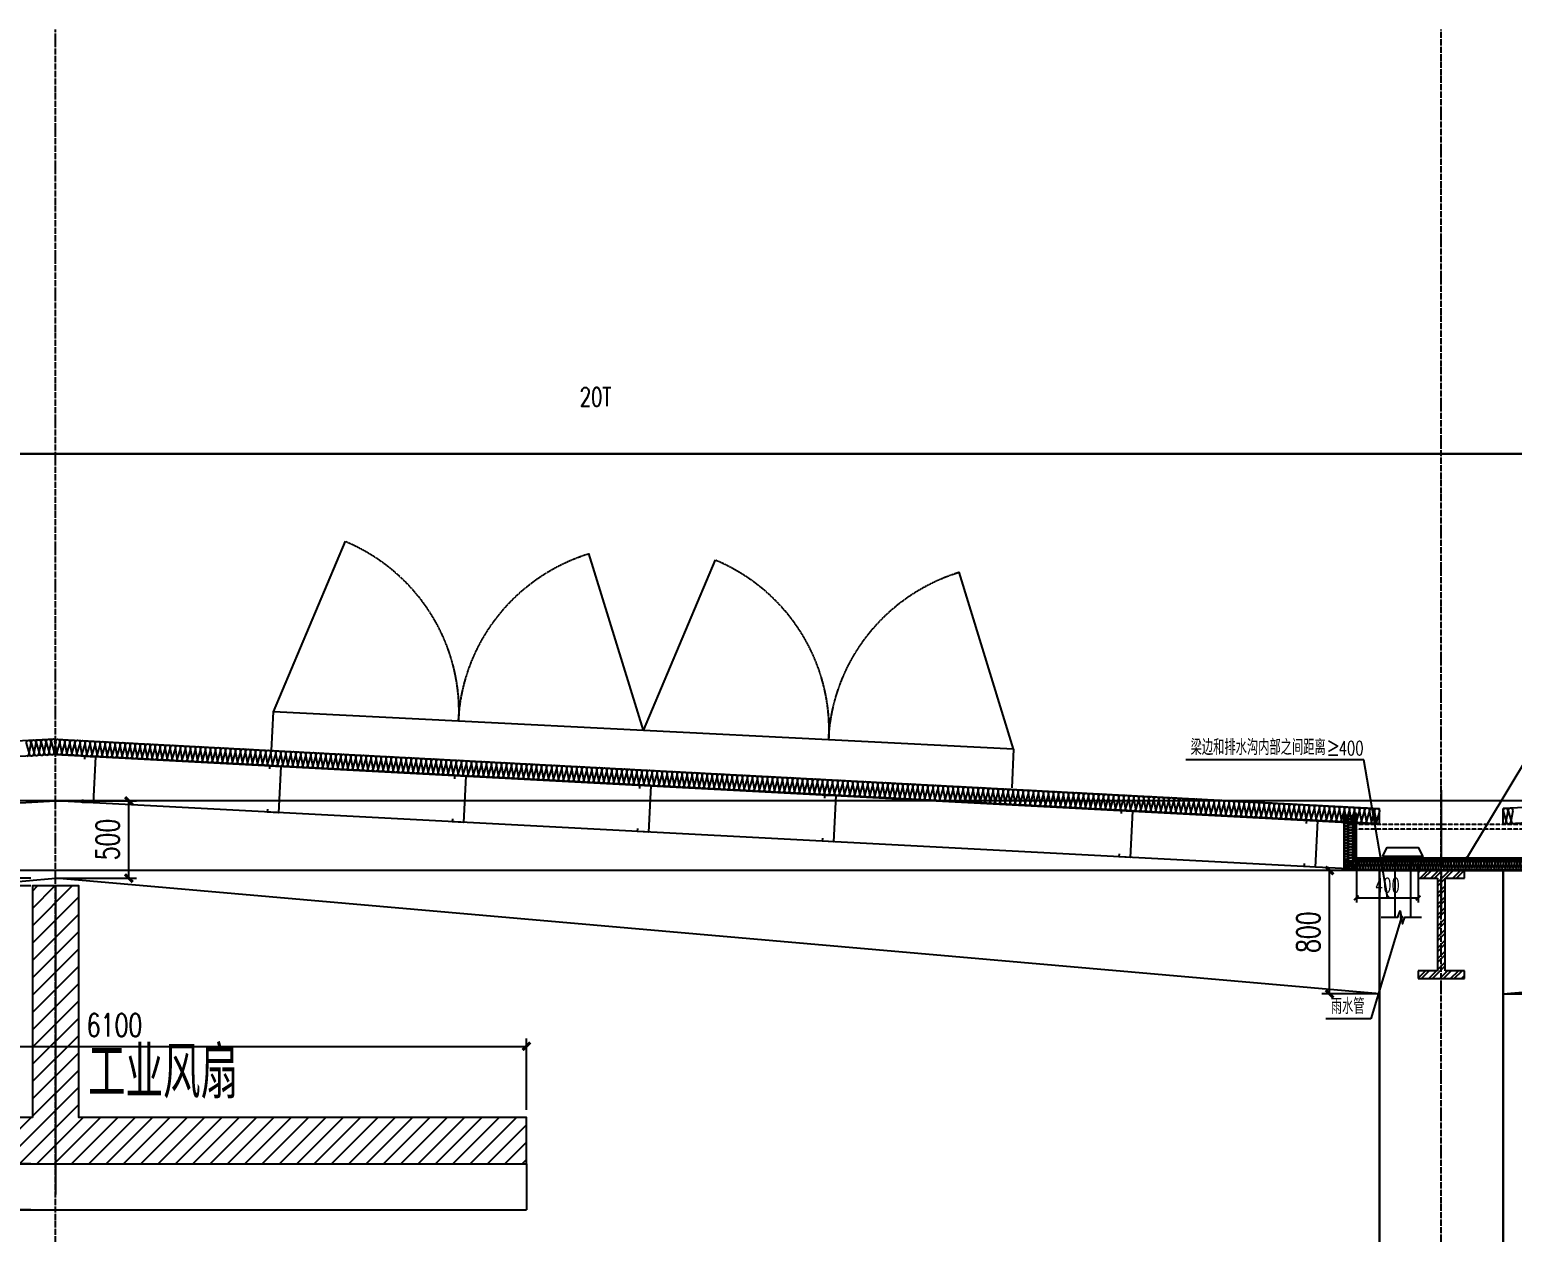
# Model space of a CAD drawing. Extents: x -1899985 to 1774885, y 556286 to 2175695.
# Drawn here: x -664412 to -654810, y 581713 to 589505 of the extents above; entities that cross this region are included whole.
import ezdxf

# ---------------------------------------------------------------- set-up
doc = ezdxf.new("R2010")
doc.units = 0
doc.header["$LTSCALE"] = 10
doc.header["$MEASUREMENT"] = 0
for name, pattern in [('20剖面图$0$__DASH', [0.35, 0.25, -0.1]), ('20剖面图$0$DASH', [0.35, 0.25, -0.1]), ('20剖面图$0$DOTE', [2.42, 2, -0.2, 0.02, -0.2])]:
    doc.linetypes.add(name, pattern=pattern)
doc.layers.get('Defpoints').update_dxf_attribs({"color": 210})
for name, color, linetype in [('20剖面图$0$A-AXIS-DOTE', 14, '20剖面图$0$DOTE'), ('20剖面图$0$A-AXIS-SYMB', 3, 'Continuous'), ('20剖面图$0$A-HATCH-2', 251, 'Continuous'), ('20剖面图$0$A-LIN-V', 9, 'Continuous'), ('20剖面图$0$A-SFCE', 30, 'Continuous'), ('20剖面图$0$AS-COLN', 6, 'Continuous'), ('20剖面图$0$COLUMN', 9, 'Continuous'), ('20剖面图$0$DIM_SYMB', 3, 'Continuous'), ('20剖面图$0$PUB_TEXT', 7, 'Continuous'), ('20剖面图$0$建-墙-填充', 8, 'Continuous'), ('20剖面图$0$建-尺寸', 3, 'Continuous'), ('20剖面图$0$建-文字', 7, 'Continuous'), ('20剖面图$0$建-柱-钢', 9, 'Continuous'), ('A-LIN-V', 9, 'Continuous')]:
    doc.layers.add(name, color=color, linetype=linetype)
doc.styles.add('20剖面图$0$_TCH_DIM', font='SIMPLEX', dxfattribs={"bigfont": 'GBCBIG'})
doc.styles.add('20剖面图$0$_TCH_DIM_T3', font='SIMPLEX', dxfattribs={"width": 0.705882, "bigfont": 'GBCBIG'})
doc.styles.add('20剖面图$0$A-DIM_T3', font='SIMPLEX', dxfattribs={"width": 0.705882, "bigfont": 'GBCBIG'})
doc.styles.add('20剖面图$0$A-STANDARD', font='SIMPLEX', dxfattribs={"bigfont": 'GBCBIG'})
doc.dimstyles.new('20剖面图$0$_TCH_ARCH&&30', dxfattribs={"dimtxt": 89.25, "dimasz": 30, "dimexe": 30, "dimexo": 30, "dimgap": 37.875, "dimtad": 1, "dimdec": 0, "dimzin": 0, "dimdsep": 46, "dimtxsty": '20剖面图$0$_TCH_DIM_T3', "dimblk": '20剖面图$0$_ArchTick', "dimcen": 0.09, "dimclrt": 7, "dimazin": 2, "dimtfac": 1, "dimtdec": 0, "dimtix": 1, "dimtmove": 2, "dimatfit": 3, "dimfxl": 1, "dimtolj": 1, "dimtzin": 0, "dimarcsym": 0})
doc.dimstyles.new('20剖面图$0$A-DIM&&50', dxfattribs={"dimtxt": 148.75, "dimasz": 50, "dimexe": 50, "dimexo": 50, "dimgap": 63.125, "dimtad": 1, "dimdec": 0, "dimzin": 0, "dimdsep": 46, "dimtxsty": '20剖面图$0$A-DIM_T3', "dimblk": '20剖面图$0$_ArchTick', "dimcen": 0.09, "dimclrt": 7, "dimazin": 2, "dimtfac": 1, "dimtdec": 0, "dimtix": 1, "dimtmove": 2, "dimatfit": 3, "dimfxl": 1, "dimtolj": 1, "dimtzin": 0, "dimarcsym": 0})

# ---------------------------------------------------------------- blocks, each defined once
blk = doc.blocks.new('20剖面图$0$G$CBF9D2CED')
at = {"layer": '20剖面图$0$建-墙-填充'}
h = blk.add_hatch(dxfattribs=at)
h.set_pattern_fill('金属', color=256, scale=20, style=0)
h.set_pattern_definition([(45, (0, 0), (-35.3553, 35.3553), []), (45, (23.57, 0), (-35.3553, 35.3553), [])])
h.paths.add_polyline_path([(-150, 0), (-150, -50), (-25, -50), (-25, -650), (-150, -650), (-150, -700), (150, -700), (150, -650), (25, -650), (25, -50), (150, -50), (150, 0)])
at = {"layer": '20剖面图$0$建-柱-钢'}
for p, q in [((-150, 0), (-150, -50)), ((150, 0), (-150, 0)), ((150, -50), (150, 0)), ((-150, -50), (-25, -50)), ((-25, -50), (-25, -650)), ((25, -650), (25, -50)), ((25, -50), (150, -50)), ((-25, -650), (-150, -650)), ((-150, -650), (-150, -700)), ((150, -650), (25, -650)), ((150, -700), (150, -650)), ((-150, -700), (150, -700))]:
    blk.add_line(p, q, dxfattribs=at)
blk = doc.blocks.new('20剖面图$0$_ArchTick')
at = {"color": 0, "linetype": 'ByBlock', "const_width": 0.4}
blk.add_lwpolyline([(-0.5, -0.5), (0.5, 0.5)], dxfattribs=at)
blk = doc.blocks.new('*D548')
at = {"layer": '20剖面图$0$建-尺寸', "color": 0, "lineweight": -2, "transparency": 16777216}
for p, q in [((-160, 2150), (-569.6, 2150)), ((-519.6, 2150), (-519.6, 2200)), ((-519.6, 2100), (-519.6, 2150)), ((-160, 2100), (-569.6, 2100)), ((-519.6, 2100), (-519.6, 2050))]:
    blk.add_line(p, q, dxfattribs=at)
at = {"layer": 'Defpoints', "color": 0, "transparency": 16777216}
for p in [(-519.6, 2150), (-110, 2150), (-110, 2100)]:
    blk.add_point(p, dxfattribs=at)
at = {"layer": '20剖面图$0$建-尺寸', "color": 0, "lineweight": -2, "transparency": 16777216, "xscale": 50, "yscale": 50, "zscale": 50}
for p, rotation in [((-519.6, 2150), 270), ((-519.6, 2100), 90)]:
    blk.add_blockref('20剖面图$0$_ArchTick', p, dxfattribs=dict(at, rotation=rotation))
at = {"layer": '20剖面图$0$建-尺寸', "color": 7, "transparency": 16777216, "insert": (-657.1, 2125), "char_height": 148.75, "attachment_point": 5, "rotation": 90, "style": '20剖面图$0$A-DIM_T3'}
blk.add_mtext('\\A1;50', dxfattribs=at)
blk = doc.blocks.new('*D549')
at = {"layer": '20剖面图$0$建-尺寸', "color": 0, "lineweight": -2, "transparency": 16777216}
for p, q in [((-160, 2100), (-569.6, 2100)), ((-519.6, 300), (-519.6, 2100)), ((-160, 300), (-569.6, 300))]:
    blk.add_line(p, q, dxfattribs=at)
at = {"layer": 'Defpoints', "color": 0, "transparency": 16777216}
for p in [(-519.6, 2100), (-110, 2100), (-110, 300)]:
    blk.add_point(p, dxfattribs=at)
at = {"layer": '20剖面图$0$建-尺寸', "color": 0, "lineweight": -2, "transparency": 16777216, "xscale": 50, "yscale": 50, "zscale": 50}
for p, rotation in [((-519.6, 2100), 90), ((-519.6, 300), 270)]:
    blk.add_blockref('20剖面图$0$_ArchTick', p, dxfattribs=dict(at, rotation=rotation))
at = {"layer": '20剖面图$0$建-尺寸', "color": 7, "transparency": 16777216, "insert": (-657.1, 1200), "char_height": 148.75, "attachment_point": 5, "rotation": 90, "style": '20剖面图$0$A-DIM_T3'}
blk.add_mtext('\\A1;1800', dxfattribs=at)
blk = doc.blocks.new('*D550')
at = {"layer": '20剖面图$0$建-尺寸', "color": 0, "lineweight": -2, "transparency": 16777216}
for p, q in [((-160, 300), (-569.6, 300)), ((-519.6, 300), (-519.6, 350)), ((-519.6, 0), (-519.6, 300)), ((-160, 0), (-569.6, 0)), ((-519.6, 0), (-519.6, -50))]:
    blk.add_line(p, q, dxfattribs=at)
at = {"layer": 'Defpoints', "color": 0, "transparency": 16777216}
for p in [(-519.6, 300), (-110, 300), (-110, 0)]:
    blk.add_point(p, dxfattribs=at)
at = {"layer": '20剖面图$0$建-尺寸', "color": 0, "lineweight": -2, "transparency": 16777216, "xscale": 50, "yscale": 50, "zscale": 50}
for p, rotation in [((-519.6, 300), 270), ((-519.6, 0), 90)]:
    blk.add_blockref('20剖面图$0$_ArchTick', p, dxfattribs=dict(at, rotation=rotation))
at = {"layer": '20剖面图$0$建-尺寸', "color": 7, "transparency": 16777216, "insert": (-657.1, 150), "char_height": 148.75, "attachment_point": 5, "rotation": 90, "style": '20剖面图$0$A-DIM_T3'}
blk.add_mtext('\\A1;300', dxfattribs=at)
blk = doc.blocks.new('*D551')
at = {"layer": '20剖面图$0$建-尺寸', "color": 0, "lineweight": -2, "transparency": 16777216}
for p, q in [((-3050, 650), (-3050, 1110.2)), ((-3050, 1060.2), (3050, 1060.2)), ((3050, 650), (3050, 1110.2))]:
    blk.add_line(p, q, dxfattribs=at)
at = {"layer": 'Defpoints', "color": 0, "transparency": 16777216}
for p in [(3050, 1060.2), (-3050, 600), (3050, 600)]:
    blk.add_point(p, dxfattribs=at)
at = {"layer": '20剖面图$0$建-尺寸', "color": 0, "lineweight": -2, "transparency": 16777216, "xscale": 50, "yscale": 50, "zscale": 50, "rotation": 180}
blk.add_blockref('20剖面图$0$_ArchTick', (-3050, 1060.2), dxfattribs=at)
at = {"layer": '20剖面图$0$建-尺寸', "color": 0, "lineweight": -2, "transparency": 16777216, "xscale": 50, "yscale": 50, "zscale": 50}
blk.add_blockref('20剖面图$0$_ArchTick', (3050, 1060.2), dxfattribs=at)
at = {"layer": '20剖面图$0$建-尺寸', "color": 7, "transparency": 16777216, "insert": (382.4, 1197.7), "char_height": 148.75, "attachment_point": 5, "style": '20剖面图$0$A-DIM_T3'}
blk.add_mtext('\\A1;6100', dxfattribs=at)
blk = doc.blocks.new('20剖面图$0$CURVEPATTERNLIB$SYSLIB$岩棉板')
at = {"color": 0}
for p, q in [((0, -17), (12, -67)), ((12, -67), (24, -17))]:
    blk.add_line(p, q, dxfattribs=at)
for centre, start, end in [((12, -17), 0, 180), ((0, -67), 270, 0), ((24, -67), 180, 270)]:
    blk.add_arc(centre, 12, start, end, dxfattribs=at)
blk = doc.blocks.new('*D598')
at = {"layer": '20剖面图$0$建-尺寸', "color": 0, "lineweight": -2, "transparency": 16777216}
for p, q in [((-759779.7, 584507.5), (-759254.7, 584507.5)), ((-759304.7, 584007.5), (-759304.7, 584507.5)), ((-759779.7, 584007.5), (-759254.7, 584007.5))]:
    blk.add_line(p, q, dxfattribs=at)
at = {"layer": 'Defpoints', "color": 0, "transparency": 16777216}
for p in [(-759829.7, 584507.5), (-759304.7, 584507.5), (-759829.7, 584007.5)]:
    blk.add_point(p, dxfattribs=at)
at = {"layer": '20剖面图$0$建-尺寸', "color": 0, "lineweight": -2, "transparency": 16777216, "xscale": 50, "yscale": 50, "zscale": 50}
for p, rotation in [((-759304.7, 584507.5), 90), ((-759304.7, 584007.5), 270)]:
    blk.add_blockref('20剖面图$0$_ArchTick', p, dxfattribs=dict(at, rotation=rotation))
at = {"layer": '20剖面图$0$建-尺寸', "color": 7, "transparency": 16777216, "insert": (-759442.2, 584257.5), "char_height": 148.75, "attachment_point": 5, "rotation": 90, "style": '20剖面图$0$A-DIM_T3'}
blk.add_mtext('\\A1;500', dxfattribs=at)
blk = doc.blocks.new('*D599')
at = {"layer": '20剖面图$0$建-尺寸', "color": 0, "lineweight": -2, "transparency": 16777216}
for p, q in [((-751204.7, 584057.5), (-751578.5, 584057.5)), ((-751528.5, 583257.5), (-751528.5, 584057.5)), ((-751204.7, 583257.5), (-751578.5, 583257.5))]:
    blk.add_line(p, q, dxfattribs=at)
at = {"layer": 'Defpoints', "color": 0, "transparency": 16777216}
for p in [(-751528.5, 584057.5), (-751154.7, 584057.5), (-751154.7, 583257.5)]:
    blk.add_point(p, dxfattribs=at)
at = {"layer": '20剖面图$0$建-尺寸', "color": 0, "lineweight": -2, "transparency": 16777216, "xscale": 50, "yscale": 50, "zscale": 50}
for p, rotation in [((-751528.5, 584057.5), 90), ((-751528.5, 583257.5), 270)]:
    blk.add_blockref('20剖面图$0$_ArchTick', p, dxfattribs=dict(at, rotation=rotation))
at = {"layer": '20剖面图$0$建-尺寸', "color": 7, "transparency": 16777216, "insert": (-751666, 583657.5), "char_height": 148.75, "attachment_point": 5, "rotation": 90, "style": '20剖面图$0$A-DIM_T3'}
blk.add_mtext('\\A1;800', dxfattribs=at)
blk = doc.blocks.new('*D600')
at = {"layer": '20剖面图$0$建-尺寸', "color": 0, "lineweight": -2, "transparency": 16777216}
for p, q in [((-768354.7, 584057.5), (-767764.5, 584057.5)), ((-767814.5, 583257.5), (-767814.5, 584057.5)), ((-768354.7, 583257.5), (-767764.5, 583257.5))]:
    blk.add_line(p, q, dxfattribs=at)
at = {"layer": 'Defpoints', "color": 0, "transparency": 16777216}
for p in [(-768404.7, 584057.5), (-767814.5, 584057.5), (-768404.7, 583257.5)]:
    blk.add_point(p, dxfattribs=at)
at = {"layer": '20剖面图$0$建-尺寸', "color": 0, "lineweight": -2, "transparency": 16777216, "xscale": 50, "yscale": 50, "zscale": 50}
for p, rotation in [((-767814.5, 584057.5), 90), ((-767814.5, 583257.5), 270)]:
    blk.add_blockref('20剖面图$0$_ArchTick', p, dxfattribs=dict(at, rotation=rotation))
at = {"layer": '20剖面图$0$建-尺寸', "color": 7, "transparency": 16777216, "insert": (-767952, 583657.5), "char_height": 148.75, "attachment_point": 5, "rotation": 90, "style": '20剖面图$0$A-DIM_T3'}
blk.add_mtext('\\A1;800', dxfattribs=at)
blk = doc.blocks.new('*D594')
at = {"layer": '20剖面图$0$建-尺寸', "color": 0, "lineweight": -2, "transparency": 16777216}
for p, q in [((-1777489.3, 580880.8), (-1777473.7, 581190.4)), ((-1777476.2, 581140.5), (-1772682.3, 580899.3)), ((-1772695.3, 580639.6), (-1772679.7, 580949.2))]:
    blk.add_line(p, q, dxfattribs=at)
at = {"layer": 'Defpoints', "color": 0, "transparency": 16777216}
for p in [(-1772682.3, 580899.3), (-1777491.8, 580830.9), (-1772697.8, 580589.7)]:
    blk.add_point(p, dxfattribs=at)
at = {"layer": '20剖面图$0$建-尺寸', "color": 0, "lineweight": -2, "transparency": 16777216, "xscale": 50, "yscale": 50, "zscale": 50}
for p, rotation in [((-1777476.2, 581140.5), 177.1195904165195), ((-1772682.3, 580899.3), 357.1195904165195)]:
    blk.add_blockref('20剖面图$0$_ArchTick', p, dxfattribs=dict(at, rotation=rotation))
at = {"layer": '20剖面图$0$建-尺寸', "color": 7, "transparency": 16777216, "insert": (-1775072.3, 581157.2), "char_height": 148.75, "attachment_point": 5, "rotation": 357.11959, "style": '20剖面图$0$A-DIM_T3'}
blk.add_mtext('\\A1;4800', dxfattribs=at)
blk = doc.blocks.new('20剖面图$0$$LinePat$岩棉板')
at = {"color": 0}
for p, q in [((0, -17), (12, -67)), ((12, -67), (24, -17))]:
    blk.add_line(p, q, dxfattribs=at)
for points in [[(24, -1.5), (0, -1.5)], [(24, -84), (0, -84)]]:
    blk.add_lwpolyline(points)
for centre, start, end in [((12, -17), 0, 180), ((0, -67), 270, 0), ((24, -67), 180, 270)]:
    blk.add_arc(centre, 12, start, end, dxfattribs=at)
blk = doc.blocks.new('*D572')
at = {"layer": '20剖面图$0$A-AXIS-SYMB', "color": 0, "lineweight": -2, "transparency": 16777216}
for p, q in [((1161223.6, -3405789.3), (1161223.6, -3406047.3)), ((1161623.6, -3405789.3), (1161623.6, -3406047.3)), ((1161223.6, -3406017.3), (1161623.6, -3406017.3))]:
    blk.add_line(p, q, dxfattribs=at)
at = {"layer": 'Defpoints', "color": 0, "transparency": 16777216}
for p in [(1161223.6, -3405759.3), (1161623.6, -3405759.3), (1161623.6, -3406017.3)]:
    blk.add_point(p, dxfattribs=at)
at = {"layer": '20剖面图$0$A-AXIS-SYMB', "color": 0, "lineweight": -2, "transparency": 16777216, "xscale": 30, "yscale": 30, "zscale": 30, "rotation": 180}
blk.add_blockref('20剖面图$0$_ArchTick', (1161223.6, -3406017.3), dxfattribs=at)
at = {"layer": '20剖面图$0$A-AXIS-SYMB', "color": 0, "lineweight": -2, "transparency": 16777216, "xscale": 30, "yscale": 30, "zscale": 30}
blk.add_blockref('20剖面图$0$_ArchTick', (1161623.6, -3406017.3), dxfattribs=at)
at = {"layer": '20剖面图$0$A-AXIS-SYMB', "color": 7, "transparency": 16777216, "insert": (1161423.6, -3405934.8), "char_height": 89.25, "attachment_point": 5, "style": '20剖面图$0$_TCH_DIM_T3'}
blk.add_mtext('\\A1;400', dxfattribs=at)
blk = doc.blocks.new('20剖面图$0$G$C2C10B007')
at = {"layer": '20剖面图$0$A-LIN-V'}
h = blk.add_hatch(dxfattribs=at)
h.set_pattern_fill('ANSI31', color=252, scale=50)
h.set_pattern_definition([(45, (0, 400), (-56.1266, 56.1266), [])])
h.paths.add_polyline_path([(-150, 600), (-3050, 600), (-3050, 300), (3050, 300), (3050, 600), (150, 600), (150, 2100), (-150, 2100)])
at = {"layer": '20剖面图$0$A-AXIS-DOTE', "linetype": '20剖面图$0$__DASH', "ltscale": 2}
blk.add_lwpolyline([(0, 2100), (0, 100)], dxfattribs=at)
at = {"layer": '20剖面图$0$A-LIN-V'}
blk.add_lwpolyline([(-150, 600), (-3050, 600), (-3050, 300), (3050, 300), (3050, 600), (150, 600), (150, 2100), (-150, 2100), (-150, 600)], dxfattribs=at)
at = {"layer": '20剖面图$0$A-SFCE', "linetype": '20剖面图$0$DASH'}
for p, q in [((-3050, 300), (-3050, 0)), ((3050, 300), (3050, 0)), ((-3050, 0), (3050, 0))]:
    blk.add_line(p, q, dxfattribs=at)
at = {"layer": '20剖面图$0$建-文字', "style": '20剖面图$0$A-STANDARD'}
blk.add_text('工业风扇', height=337.59, dxfattribs=at).set_placement((210.4, 722.5))
at = {"layer": '20剖面图$0$建-尺寸'}
for p1, p2, picture, middle in [((-110, 2100), (-110, 2150), '*D548', (-657.1, 2125)), ((-110, 300), (-110, 2100), '*D549', (-657.1, 1200)), ((-110, 0), (-110, 300), '*D550', (-657.1, 150))]:
    dim = blk.add_aligned_dim(p1=p1, p2=p2, distance=409.6, dimstyle='20剖面图$0$A-DIM&&50', dxfattribs=at)
    dim.commit()
    dim.dimension.update_dxf_attribs({"geometry": picture, "text_midpoint": middle})
dim = blk.add_linear_dim(base=(3050, 1060.2), p1=(-3050, 600), p2=(3050, 600), angle=0, dimstyle='20剖面图$0$A-DIM&&50', dxfattribs=at)
dim.commit()
dim.dimension.update_dxf_attribs({"geometry": '*D551', "text_midpoint": (382.4, 1197.7), "dimtype": 161})
blk = doc.blocks.new('20剖面图$0$w432424324')
at = {"layer": '20剖面图$0$A-AXIS-DOTE', "ltscale": 2}
blk.add_line((-759779.7, 577969.1), (-759779.7, 589505.1), dxfattribs=at)
at = {"layer": '20剖面图$0$A-LIN-V', "color": 2}
for p, q in [((-768354.7, 584057.5), (-759779.7, 584507.5)), ((-751204.7, 584057.5), (-759779.7, 584507.5)), ((-768354.7, 583257.5), (-759779.7, 584007.5)), ((-751204.7, 583257.5), (-759779.7, 584007.5))]:
    blk.add_line(p, q, dxfattribs=at)
at = {"layer": '20剖面图$0$A-LIN-V'}
for points in [[(-759590.7, 584777.8), (-759589.7, 584797.7), (-759519.7, 584794.2), (-759534.8, 584494.6), (-759604.7, 584498.1), (-759603.7, 584518.1)], [(-758392.3, 584714.9), (-758391.3, 584734.9), (-758321.4, 584731.3), (-758336.5, 584431.7), (-758406.4, 584435.2), (-758405.4, 584455.2)], [(-757194, 584652), (-757193, 584672), (-757123, 584668.4), (-757138.1, 584368.8), (-757208, 584372.3), (-757207, 584392.3)], [(-755995.7, 584589.1), (-755994.7, 584609.1), (-755924.8, 584605.6), (-755939.9, 584305.9), (-756009.8, 584309.5), (-756008.8, 584329.4)], [(-754797.3, 584526.2), (-754796.3, 584546.2), (-754726.4, 584542.7), (-754741.4, 584243.1), (-754811.3, 584246.6), (-754810.3, 584266.5)], [(-752875.9, 584425.4), (-752874.9, 584445.4), (-752805, 584441.8), (-752820.1, 584142.2), (-752890, 584145.7), (-752889, 584165.7)], [(-751677.6, 584362.5), (-751676.6, 584382.5), (-751606.6, 584379), (-751621.7, 584079.3), (-751691.6, 584082.9), (-751690.6, 584102.8)]]:
    blk.add_lwpolyline(points, dxfattribs=at)
at = {"layer": '20剖面图$0$AS-COLN'}
for p, q in [((-759779.7, 584908), (-768353.6, 584458.1)), ((-759779.7, 584908), (-751206, 584458.1)), ((-759779.7, 584807.8), (-768354.6, 584357.8)), ((-759779.7, 584807.8), (-751205.7, 584357.9)), ((-768354.6, 584357.8), (-768353.6, 584458.1)), ((-751205.7, 584357.9), (-751206, 584458.1))]:
    blk.add_line(p, q, dxfattribs=at)
at = {"layer": '20剖面图$0$COLUMN'}
for points in [[(-769154.7, 584057.5), (-769154.7, 568257.5), (-768354.7, 568257.5), (-768354.7, 584057.5)], [(-750404.7, 584057.5), (-750404.7, 568257.5), (-751204.7, 568257.5), (-751204.7, 584057.5)]]:
    blk.add_lwpolyline(points, close=True, dxfattribs=at)
at = {"layer": '20剖面图$0$A-HATCH-2', "yscale": 1.351351351351351, "zscale": 1.351351351351351}
for p, xscale, rotation in [((-759972, 584904.9), 1.355880551215356, 3.004242377005823), ((-759939.5, 584906.6), 1.355880551215356, 3.004242377005823), ((-759907, 584908.4), 1.355880551215356, 3.004242377005823), ((-759874.5, 584910.1), 1.355880551215356, 3.004242377005823), ((-759842, 584911.8), 1.355880551215356, 3.004242377005823), ((-759809.5, 584913.5), 1.355880551215356, 3.004242377005823), ((-759749.8, 584913.5), -1.355880551215356, 356.9957576229942), ((-759717.3, 584911.8), -1.355880551215356, 356.9957576229942), ((-759684.8, 584910.1), -1.355880551215356, 356.9957576229942), ((-759652.3, 584908.4), -1.355880551215356, 356.9957576229942), ((-759619.8, 584906.6), -1.355880551215356, 356.9957576229942), ((-759587.3, 584904.9), -1.355880551215356, 356.9957576229942), ((-759554.8, 584903.2), -1.355880551215356, 356.9957576229942), ((-759522.3, 584901.5), -1.355880551215356, 356.9957576229942), ((-759489.8, 584899.8), -1.355880551215356, 356.9957576229942), ((-759457.3, 584898.1), -1.355880551215356, 356.9957576229942), ((-759424.8, 584896.4), -1.355880551215356, 356.9957576229942), ((-759392.3, 584894.7), -1.355880551215356, 356.9957576229942), ((-759359.8, 584893), -1.355880551215356, 356.9957576229942), ((-759327.3, 584891.3), -1.355880551215356, 356.9957576229942), ((-759294.8, 584889.6), -1.355880551215356, 356.9957576229942), ((-759262.3, 584887.9), -1.355880551215356, 356.9957576229942), ((-759229.8, 584886.2), -1.355880551215356, 356.9957576229942), ((-759197.3, 584884.5), -1.355880551215356, 356.9957576229942), ((-759164.9, 584882.8), -1.355880551215356, 356.9957576229942), ((-759132.4, 584881.1), -1.355880551215356, 356.9957576229942), ((-759099.9, 584879.4), -1.355880551215356, 356.9957576229942), ((-759067.4, 584877.7), -1.355880551215356, 356.9957576229942), ((-759034.9, 584875.9), -1.355880551215356, 356.9957576229942), ((-759002.4, 584874.2), -1.355880551215356, 356.9957576229942), ((-758969.9, 584872.5), -1.355880551215356, 356.9957576229942), ((-758937.4, 584870.8), -1.355880551215356, 356.9957576229942), ((-758904.9, 584869.1), -1.355880551215356, 356.9957576229942), ((-758872.4, 584867.4), -1.355880551215356, 356.9957576229942), ((-758839.9, 584865.7), -1.355880551215356, 356.9957576229942), ((-758807.4, 584864), -1.355880551215356, 356.9957576229942), ((-758774.9, 584862.3), -1.355880551215356, 356.9957576229942), ((-758742.4, 584860.6), -1.355880551215356, 356.9957576229942), ((-758709.9, 584858.9), -1.355880551215356, 356.9957576229942), ((-758677.4, 584857.2), -1.355880551215356, 356.9957576229942), ((-758644.9, 584855.5), -1.355880551215356, 356.9957576229942), ((-758612.4, 584853.8), -1.355880551215356, 356.9957576229942), ((-758579.9, 584852.1), -1.355880551215356, 356.9957576229942), ((-758547.4, 584850.4), -1.355880551215356, 356.9957576229942), ((-758514.9, 584848.7), -1.355880551215356, 356.9957576229942), ((-758482.4, 584847), -1.355880551215356, 356.9957576229942), ((-758449.9, 584845.2), -1.355880551215356, 356.9957576229942), ((-758417.4, 584843.5), -1.355880551215356, 356.9957576229942), ((-758384.9, 584841.8), -1.355880551215356, 356.9957576229942), ((-758352.4, 584840.1), -1.355880551215356, 356.9957576229942), ((-758319.9, 584838.4), -1.355880551215356, 356.9957576229942), ((-758287.4, 584836.7), -1.355880551215356, 356.9957576229942), ((-758255, 584835), -1.355880551215356, 356.9957576229942), ((-758222.5, 584833.3), -1.355880551215356, 356.9957576229942), ((-758190, 584831.6), -1.355880551215356, 356.9957576229942), ((-758157.5, 584829.9), -1.355880551215356, 356.9957576229942), ((-758125, 584828.2), -1.355880551215356, 356.9957576229942), ((-758092.5, 584826.5), -1.355880551215356, 356.9957576229942), ((-758060, 584824.8), -1.355880551215356, 356.9957576229942), ((-758027.5, 584823.1), -1.355880551215356, 356.9957576229942), ((-757995, 584821.4), -1.355880551215356, 356.9957576229942), ((-757962.5, 584819.7), -1.355880551215356, 356.9957576229942), ((-757930, 584818), -1.355880551215356, 356.9957576229942), ((-757897.5, 584816.3), -1.355880551215356, 356.9957576229942), ((-757865, 584814.5), -1.355880551215356, 356.9957576229942), ((-757832.5, 584812.8), -1.355880551215356, 356.9957576229942), ((-757800, 584811.1), -1.355880551215356, 356.9957576229942), ((-757767.5, 584809.4), -1.355880551215356, 356.9957576229942), ((-757735, 584807.7), -1.355880551215356, 356.9957576229942), ((-757702.5, 584806), -1.355880551215356, 356.9957576229942), ((-757670, 584804.3), -1.355880551215356, 356.9957576229942), ((-757637.5, 584802.6), -1.355880551215356, 356.9957576229942), ((-757605, 584800.9), -1.355880551215356, 356.9957576229942), ((-757572.5, 584799.2), -1.355880551215356, 356.9957576229942), ((-757540, 584797.5), -1.355880551215356, 356.9957576229942), ((-757507.5, 584795.8), -1.355880551215356, 356.9957576229942), ((-757475, 584794.1), -1.355880551215356, 356.9957576229942), ((-757442.5, 584792.4), -1.355880551215356, 356.9957576229942), ((-757410, 584790.7), -1.355880551215356, 356.9957576229942), ((-757377.6, 584789), -1.355880551215356, 356.9957576229942), ((-757345.1, 584787.3), -1.355880551215356, 356.9957576229942), ((-757312.6, 584785.6), -1.355880551215356, 356.9957576229942), ((-757280.1, 584783.9), -1.355880551215356, 356.9957576229942), ((-757247.6, 584782.1), -1.355880551215356, 356.9957576229942), ((-757215.1, 584780.4), -1.355880551215356, 356.9957576229942), ((-757182.6, 584778.7), -1.355880551215356, 356.9957576229942), ((-757150.1, 584777), -1.355880551215356, 356.9957576229942), ((-757117.6, 584775.3), -1.355880551215356, 356.9957576229942), ((-757085.1, 584773.6), -1.355880551215356, 356.9957576229942), ((-757052.6, 584771.9), -1.355880551215356, 356.9957576229942), ((-757020.1, 584770.2), -1.355880551215356, 356.9957576229942), ((-756987.6, 584768.5), -1.355880551215356, 356.9957576229942), ((-756955.1, 584766.8), -1.355880551215356, 356.9957576229942), ((-756922.6, 584765.1), -1.355880551215356, 356.9957576229942), ((-756890.1, 584763.4), -1.355880551215356, 356.9957576229942), ((-756857.6, 584761.7), -1.355880551215356, 356.9957576229942), ((-756825.1, 584760), -1.355880551215356, 356.9957576229942), ((-756792.6, 584758.3), -1.355880551215356, 356.9957576229942), ((-756760.1, 584756.6), -1.355880551215356, 356.9957576229942), ((-756727.6, 584754.9), -1.355880551215356, 356.9957576229942), ((-756695.1, 584753.2), -1.355880551215356, 356.9957576229942), ((-756662.6, 584751.4), -1.355880551215356, 356.9957576229942), ((-756630.1, 584749.7), -1.355880551215356, 356.9957576229942), ((-756597.6, 584748), -1.355880551215356, 356.9957576229942), ((-756565.1, 584746.3), -1.355880551215356, 356.9957576229942), ((-756532.6, 584744.6), -1.355880551215356, 356.9957576229942), ((-756500.1, 584742.9), -1.355880551215356, 356.9957576229942), ((-756467.7, 584741.2), -1.355880551215356, 356.9957576229942), ((-756435.2, 584739.5), -1.355880551215356, 356.9957576229942), ((-756402.7, 584737.8), -1.355880551215356, 356.9957576229942), ((-756370.2, 584736.1), -1.355880551215356, 356.9957576229942), ((-756337.7, 584734.4), -1.355880551215356, 356.9957576229942), ((-756305.2, 584732.7), -1.355880551215356, 356.9957576229942), ((-756272.7, 584731), -1.355880551215356, 356.9957576229942), ((-756240.2, 584729.3), -1.355880551215356, 356.9957576229942), ((-756207.7, 584727.6), -1.355880551215356, 356.9957576229942), ((-756175.2, 584725.9), -1.355880551215356, 356.9957576229942), ((-756142.7, 584724.2), -1.355880551215356, 356.9957576229942), ((-756110.2, 584722.5), -1.355880551215356, 356.9957576229942), ((-756077.7, 584720.7), -1.355880551215356, 356.9957576229942), ((-756045.2, 584719), -1.355880551215356, 356.9957576229942), ((-756012.7, 584717.3), -1.355880551215356, 356.9957576229942), ((-755980.2, 584715.6), -1.355880551215356, 356.9957576229942), ((-755947.7, 584713.9), -1.355880551215356, 356.9957576229942), ((-755915.2, 584712.2), -1.355880551215356, 356.9957576229942), ((-755882.7, 584710.5), -1.355880551215356, 356.9957576229942), ((-755850.2, 584708.8), -1.355880551215356, 356.9957576229942), ((-755817.7, 584707.1), -1.355880551215356, 356.9957576229942), ((-755785.2, 584705.4), -1.355880551215356, 356.9957576229942), ((-755752.7, 584703.7), -1.355880551215356, 356.9957576229942), ((-755720.2, 584702), -1.355880551215356, 356.9957576229942), ((-755687.7, 584700.3), -1.355880551215356, 356.9957576229942), ((-755655.2, 584698.6), -1.355880551215356, 356.9957576229942), ((-755622.7, 584696.9), -1.355880551215356, 356.9957576229942), ((-755590.2, 584695.2), -1.355880551215356, 356.9957576229942), ((-755557.8, 584693.5), -1.355880551215356, 356.9957576229942), ((-755525.3, 584691.8), -1.355880551215356, 356.9957576229942), ((-755492.8, 584690), -1.355880551215356, 356.9957576229942), ((-755460.3, 584688.3), -1.355880551215356, 356.9957576229942), ((-755427.8, 584686.6), -1.355880551215356, 356.9957576229942), ((-755395.3, 584684.9), -1.355880551215356, 356.9957576229942), ((-755362.8, 584683.2), -1.355880551215356, 356.9957576229942), ((-755330.3, 584681.5), -1.355880551215356, 356.9957576229942), ((-755297.8, 584679.8), -1.355880551215356, 356.9957576229942), ((-755265.3, 584678.1), -1.355880551215356, 356.9957576229942), ((-755232.8, 584676.4), -1.355880551215356, 356.9957576229942), ((-755200.3, 584674.7), -1.355880551215356, 356.9957576229942), ((-755167.8, 584673), -1.355880551215356, 356.9957576229942), ((-755135.3, 584671.3), -1.355880551215356, 356.9957576229942), ((-755102.8, 584669.6), -1.355880551215356, 356.9957576229942), ((-755070.3, 584667.9), -1.355880551215356, 356.9957576229942), ((-755037.8, 584666.2), -1.355880551215356, 356.9957576229942), ((-755005.3, 584664.5), -1.355880551215356, 356.9957576229942), ((-754972.8, 584662.8), -1.355880551215356, 356.9957576229942), ((-754940.3, 584661.1), -1.355880551215356, 356.9957576229942), ((-754907.8, 584659.4), -1.355880551215356, 356.9957576229942), ((-754875.3, 584657.6), -1.355880551215356, 356.9957576229942), ((-754842.8, 584655.9), -1.355880551215356, 356.9957576229942), ((-754810.3, 584654.2), -1.355880551215356, 356.9957576229942), ((-754777.8, 584652.5), -1.355880551215356, 356.9957576229942), ((-754745.3, 584650.8), -1.355880551215356, 356.9957576229942), ((-754712.8, 584649.1), -1.355880551215356, 356.9957576229942), ((-754680.3, 584647.4), -1.355880551215356, 356.9957576229942), ((-754647.9, 584645.7), -1.355880551215356, 356.9957576229942), ((-754615.4, 584644), -1.355880551215356, 356.9957576229942), ((-754582.9, 584642.3), -1.355880551215356, 356.9957576229942), ((-754550.4, 584640.6), -1.355880551215356, 356.9957576229942), ((-754517.9, 584638.9), -1.355880551215356, 356.9957576229942), ((-754485.4, 584637.2), -1.355880551215356, 356.9957576229942), ((-754452.9, 584635.5), -1.355880551215356, 356.9957576229942), ((-754420.4, 584633.8), -1.355880551215356, 356.9957576229942), ((-754387.9, 584632.1), -1.355880551215356, 356.9957576229942), ((-754355.4, 584630.4), -1.355880551215356, 356.9957576229942), ((-754322.9, 584628.7), -1.355880551215356, 356.9957576229942), ((-754290.4, 584626.9), -1.355880551215356, 356.9957576229942), ((-754257.9, 584625.2), -1.355880551215356, 356.9957576229942), ((-754225.4, 584623.5), -1.355880551215356, 356.9957576229942), ((-754192.9, 584621.8), -1.355880551215356, 356.9957576229942), ((-754160.4, 584620.1), -1.355880551215356, 356.9957576229942), ((-754127.9, 584618.4), -1.355880551215356, 356.9957576229942), ((-754095.4, 584616.7), -1.355880551215356, 356.9957576229942), ((-754062.9, 584615), -1.355880551215356, 356.9957576229942), ((-754030.4, 584613.3), -1.355880551215356, 356.9957576229942), ((-753997.9, 584611.6), -1.355880551215356, 356.9957576229942), ((-753965.4, 584609.9), -1.355880551215356, 356.9957576229942), ((-753932.9, 584608.2), -1.355880551215356, 356.9957576229942), ((-753900.4, 584606.5), -1.355880551215356, 356.9957576229942), ((-753867.9, 584604.8), -1.355880551215356, 356.9957576229942), ((-753835.4, 584603.1), -1.355880551215356, 356.9957576229942), ((-753802.9, 584601.4), -1.355880551215356, 356.9957576229942), ((-753770.4, 584599.7), -1.355880551215356, 356.9957576229942), ((-753738, 584598), -1.355880551215356, 356.9957576229942), ((-753705.5, 584596.2), -1.355880551215356, 356.9957576229942), ((-753673, 584594.5), -1.355880551215356, 356.9957576229942), ((-753640.5, 584592.8), -1.355880551215356, 356.9957576229942), ((-753608, 584591.1), -1.355880551215356, 356.9957576229942), ((-753575.5, 584589.4), -1.355880551215356, 356.9957576229942), ((-753543, 584587.7), -1.355880551215356, 356.9957576229942), ((-753510.5, 584586), -1.355880551215356, 356.9957576229942), ((-753478, 584584.3), -1.355880551215356, 356.9957576229942), ((-753445.5, 584582.6), -1.355880551215356, 356.9957576229942), ((-753413, 584580.9), -1.355880551215356, 356.9957576229942), ((-753380.5, 584579.2), -1.355880551215356, 356.9957576229942), ((-753348, 584577.5), -1.355880551215356, 356.9957576229942), ((-753315.5, 584575.8), -1.355880551215356, 356.9957576229942), ((-753283, 584574.1), -1.355880551215356, 356.9957576229942), ((-753250.5, 584572.4), -1.355880551215356, 356.9957576229942), ((-753218, 584570.7), -1.355880551215356, 356.9957576229942), ((-753185.5, 584569), -1.355880551215356, 356.9957576229942), ((-753153, 584567.3), -1.355880551215356, 356.9957576229942), ((-753120.5, 584565.5), -1.355880551215356, 356.9957576229942), ((-753088, 584563.8), -1.355880551215356, 356.9957576229942), ((-753055.5, 584562.1), -1.355880551215356, 356.9957576229942), ((-753023, 584560.4), -1.355880551215356, 356.9957576229942), ((-752990.5, 584558.7), -1.355880551215356, 356.9957576229942), ((-752958, 584557), -1.355880551215356, 356.9957576229942), ((-752925.5, 584555.3), -1.355880551215356, 356.9957576229942), ((-752893, 584553.6), -1.355880551215356, 356.9957576229942), ((-752860.5, 584551.9), -1.355880551215356, 356.9957576229942), ((-752828.1, 584550.2), -1.355880551215356, 356.9957576229942), ((-752795.6, 584548.5), -1.355880551215356, 356.9957576229942), ((-752763.1, 584546.8), -1.355880551215356, 356.9957576229942), ((-752730.6, 584545.1), -1.355880551215356, 356.9957576229942), ((-752698.1, 584543.4), -1.355880551215356, 356.9957576229942), ((-752665.6, 584541.7), -1.355880551215356, 356.9957576229942), ((-752633.1, 584540), -1.355880551215356, 356.9957576229942), ((-752600.6, 584538.3), -1.355880551215356, 356.9957576229942), ((-752568.1, 584536.6), -1.355880551215356, 356.9957576229942), ((-752535.6, 584534.9), -1.355880551215356, 356.9957576229942), ((-752503.1, 584533.1), -1.355880551215356, 356.9957576229942), ((-752470.6, 584531.4), -1.355880551215356, 356.9957576229942), ((-752438.1, 584529.7), -1.355880551215356, 356.9957576229942), ((-752405.6, 584528), -1.355880551215356, 356.9957576229942), ((-752373.1, 584526.3), -1.355880551215356, 356.9957576229942), ((-752340.6, 584524.6), -1.355880551215356, 356.9957576229942), ((-752308.1, 584522.9), -1.355880551215356, 356.9957576229942), ((-752275.6, 584521.2), -1.355880551215356, 356.9957576229942), ((-752243.1, 584519.5), -1.355880551215356, 356.9957576229942), ((-752210.6, 584517.8), -1.355880551215356, 356.9957576229942), ((-752178.1, 584516.1), -1.355880551215356, 356.9957576229942), ((-752145.6, 584514.4), -1.355880551215356, 356.9957576229942), ((-768356.1, 584464.9), 1.355880551215356, 3.004242377005823), ((-768323.6, 584466.6), 1.355880551215356, 3.004242377005823), ((-752113.1, 584512.7), -1.355880551215356, 356.9957576229942), ((-752080.6, 584511), -1.355880551215356, 356.9957576229942), ((-752048.1, 584509.3), -1.355880551215356, 356.9957576229942), ((-752015.6, 584507.6), -1.355880551215356, 356.9957576229942), ((-751983.1, 584505.9), -1.355880551215356, 356.9957576229942), ((-751950.6, 584504.2), -1.355880551215356, 356.9957576229942), ((-751918.2, 584502.4), -1.355880551215356, 356.9957576229942), ((-751885.7, 584500.7), -1.355880551215356, 356.9957576229942), ((-751853.2, 584499), -1.355880551215356, 356.9957576229942), ((-751820.7, 584497.3), -1.355880551215356, 356.9957576229942), ((-751788.2, 584495.6), -1.355880551215356, 356.9957576229942), ((-751755.7, 584493.9), -1.355880551215356, 356.9957576229942), ((-751723.2, 584492.2), -1.355880551215356, 356.9957576229942), ((-751690.7, 584490.5), -1.355880551215356, 356.9957576229942), ((-751658.2, 584488.8), -1.355880551215356, 356.9957576229942), ((-751625.7, 584487.1), -1.355880551215356, 356.9957576229942), ((-751593.2, 584485.4), -1.355880551215356, 356.9957576229942), ((-751560.7, 584483.7), -1.355880551215356, 356.9957576229942), ((-751528.2, 584482), -1.355880551215356, 356.9957576229942), ((-751495.7, 584480.3), -1.355880551215356, 356.9957576229942), ((-751463.2, 584478.6), -1.355880551215356, 356.9957576229942), ((-751430.7, 584476.9), -1.355880551215356, 356.9957576229942), ((-751398.2, 584475.2), -1.355880551215356, 356.9957576229942), ((-751365.7, 584473.5), -1.355880551215356, 356.9957576229942), ((-751333.2, 584471.7), -1.355880551215356, 356.9957576229942), ((-751300.7, 584470), -1.355880551215356, 356.9957576229942), ((-751268.2, 584468.3), -1.355880551215356, 356.9957576229942), ((-751235.7, 584466.6), -1.355880551215356, 356.9957576229942), ((-751203.2, 584464.9), -1.355880551215356, 356.9957576229942)]:
    blk.add_blockref('20剖面图$0$CURVEPATTERNLIB$SYSLIB$岩棉板', p, dxfattribs=dict(at, xscale=xscale, rotation=rotation))
at = {"layer": '20剖面图$0$A-LIN-V'}
for name, p in [('20剖面图$0$G$CBF9D2CED', (-768754.7, 584057.5)), ('20剖面图$0$G$C2C10B007', (-759779.7, 581857.5)), ('20剖面图$0$G$CBF9D2CED', (-750804.7, 584057.5))]:
    blk.add_blockref(name, p, dxfattribs=at)
at = {"layer": '20剖面图$0$建-尺寸'}
for p1, p2, distance, picture, middle in [((-759829.7, 584007.5), (-759829.7, 584507.5), -525, '*D598', (-759442.2, 584257.5)), ((-768404.7, 583257.5), (-768404.7, 584057.5), -590.2, '*D600', (-767952, 583657.5)), ((-751154.7, 583257.5), (-751154.7, 584057.5), 373.8, '*D599', (-751666, 583657.5))]:
    dim = blk.add_aligned_dim(p1=p1, p2=p2, distance=distance, dimstyle='20剖面图$0$A-DIM&&50', dxfattribs=at)
    dim.commit()
    dim.dimension.update_dxf_attribs({"geometry": picture, "text_midpoint": middle})
blk = doc.blocks.new('20剖面图$0$1231534634654')
at = {"layer": '20剖面图$0$A-LIN-V'}
blk.add_line((-1777491.8, 580830.9), (-1777504.3, 580581.2), dxfattribs=at)
for points in [[(-1777491.8, 580830.9), (-1777025.2, 581936.5)], [(-1775094.8, 580710.3), (-1775448, 581857.1)], [(-1775094.8, 580710.3), (-1774628.2, 581815.9)], [(-1772697.8, 580589.7), (-1773051.1, 581736.5)], [(-1777491.8, 580830.9), (-1772697.8, 580589.7)], [(-1772710.4, 580340), (-1772697.8, 580589.7)]]:
    blk.add_lwpolyline(points, dxfattribs=at)
at = {"layer": '20剖面图$0$A-LIN-V', "linetype": '20剖面图$0$DASH'}
for centre, start, end in [((-1777491.8, 580830.9), 357.11957, 67.11959), ((-1775094.8, 580710.3), 107.11959, 177.11961), ((-1775094.8, 580710.3), 357.11957, 67.11959), ((-1772697.8, 580589.7), 107.11959, 177.11961)]:
    blk.add_arc(centre, 1200, start, end, dxfattribs=at)
at = {"layer": '20剖面图$0$建-尺寸'}
dim = blk.add_aligned_dim(p1=(-1777491.8, 580830.9), p2=(-1772697.8, 580589.7), distance=310, dimstyle='20剖面图$0$A-DIM&&50', dxfattribs=at)
dim.commit()
dim.dimension.update_dxf_attribs({"geometry": '*D594', "text_midpoint": (-1775072.3, 581157.2)})
blk = doc.blocks.new('20剖面图$0$42432')
at = {"layer": '20剖面图$0$A-LIN-V', "xscale": -1, "rotation": 354.2392448943365}
blk.add_blockref('20剖面图$0$1231534634654', (-3515469.6, 181213.9), dxfattribs=at)
blk = doc.blocks.new('20剖面图$0$2342424242')
at = {"layer": '20剖面图$0$A-LIN-V'}
h = blk.add_hatch(dxfattribs=at)
h.set_pattern_fill('金属', color=256, scale=10)
h.set_pattern_definition([(45, (0, 0), (-17.67766953, 17.67766953), []), (45, (11.785, 0), (-17.67766953, 17.67766953), [])])
h.paths.add_polyline_path([(1161223.6, -3405469.3), (1161213.6, -3405469.3), (1161213.6, -3405769.3), (1162328.6, -3405769.3), (1162328.6, -3405469.3), (1162318.6, -3405469.3), (1162318.6, -3405759.3), (1161223.6, -3405759.3)])
at = {"layer": '20剖面图$0$A-AXIS-DOTE', "linetype": '20剖面图$0$__DASH', "ltscale": 2}
blk.add_line((1161773.6, -3405320), (1161773.6, -3406120), dxfattribs=at)
at = {"layer": '20剖面图$0$A-AXIS-SYMB', "color": 1}
for p, q in [((1161272.2, -3405123.4), (1160118.6, -3405123.4)), ((1161426.2, -3406012.6), (1161272.2, -3405123.4))]:
    blk.add_line(p, q, dxfattribs=at)
at = {"layer": '20剖面图$0$A-AXIS-SYMB'}
for p, q in [((1161938.6, -3405760), (1162340, -3405093.4)), ((1162340, -3405093.4), (1162945.1, -3405093.4)), ((1161515, -3406142.1), (1161317.7, -3406800.9)), ((1161317.7, -3406800.9), (1161026.4, -3406800.9))]:
    blk.add_line(p, q, dxfattribs=at)
at = {"layer": '20剖面图$0$A-AXIS-SYMB', "const_width": 12}
for points in [[(1161935.5, -3405765.1, 1), (1161941.7, -3405754.9, 1)], [(1161516.8, -3406136.3, 1), (1161513.3, -3406147.8, 1)]]:
    blk.add_lwpolyline(points, format="xyb", close=True, dxfattribs=at)
at = {"layer": '20剖面图$0$A-AXIS-SYMB', "color": 1, "const_width": 12}
blk.add_lwpolyline([(1161427.3, -3406018.5, 1), (1161425.2, -3406006.6, 1)], format="xyb", close=True, dxfattribs=at)
at = {"layer": '20剖面图$0$A-LIN-V'}
for points in [[(1161223.6, -3405469.3), (1161213.6, -3405469.3), (1161213.6, -3405769.3), (1162328.6, -3405769.3), (1162328.6, -3405469.3), (1162318.6, -3405469.3), (1162318.6, -3405469.3), (1162318.6, -3405469.3), (1162318.6, -3405759.3), (1161223.6, -3405759.3), (1161223.6, -3405469.3)], [(1161393.6, -3405749.3), (1161423.6, -3405690), (1161623.6, -3405690), (1161653.6, -3405749.3), (1161393.6, -3405749.3)], [(1161473.6, -3405749.3), (1161473.6, -3406142.1)], [(1161573.6, -3405749.3), (1161573.6, -3406142.1)]]:
    blk.add_lwpolyline(points, dxfattribs=at)
at = {"layer": '20剖面图$0$A-LIN-V', "linetype": '20剖面图$0$DASH', "ltscale": 0.3}
for points in [[(1162318.6, -3405540.9), (1161223.6, -3405540.9)], [(1162318.6, -3405570.9), (1161223.6, -3405570.9)]]:
    blk.add_lwpolyline(points, dxfattribs=at)
at = {"layer": '20剖面图$0$DIM_SYMB'}
blk.add_lwpolyline([(1161384.9, -3406142.1), (1161492.4, -3406142.1), (1161507.6, -3406100.1), (1161522.5, -3406184.1), (1161537.4, -3406142.1), (1161644.9, -3406142.1)], dxfattribs=at)
at = {"layer": '20剖面图$0$A-LIN-V', "yscale": 0.7272727272727273, "zscale": 0.7272727272727273}
for p, xscale, rotation in [((1161143.6, -3405479.3), -0.7499999999999999, 90), ((1161143.6, -3405497.3), -0.7499999999999999, 90), ((1161143.6, -3405515.3), -0.7499999999999999, 90), ((1161143.6, -3405533.3), -0.7499999999999999, 90), ((1161143.6, -3405551.3), -0.7499999999999999, 90), ((1162398.6, -3405479.3), 0.7499999999999999, 270), ((1162398.6, -3405497.3), 0.7499999999999999, 270), ((1162398.6, -3405515.3), 0.7499999999999999, 270), ((1162398.6, -3405533.3), 0.7499999999999999, 270), ((1162398.6, -3405551.3), 0.7499999999999999, 270), ((1161143.6, -3405569.3), -0.7499999999999999, 90), ((1161143.6, -3405587.3), -0.7499999999999999, 90), ((1161143.6, -3405605.3), -0.7499999999999999, 90), ((1161143.6, -3405623.3), -0.7499999999999999, 90), ((1161143.6, -3405641.3), -0.7499999999999999, 90), ((1162398.6, -3405569.3), 0.7499999999999999, 270), ((1162398.6, -3405587.3), 0.7499999999999999, 270), ((1162398.6, -3405605.3), 0.7499999999999999, 270), ((1162398.6, -3405623.3), 0.7499999999999999, 270), ((1162398.6, -3405641.3), 0.7499999999999999, 270), ((1161143.6, -3405659.3), -0.7499999999999999, 90), ((1161143.6, -3405677.3), -0.7499999999999999, 90), ((1161143.6, -3405695.3), -0.7499999999999999, 90), ((1161143.6, -3405713.3), -0.7499999999999999, 90), ((1161143.6, -3405731.3), -0.7499999999999999, 90), ((1162398.6, -3405659.3), 0.7499999999999999, 270), ((1162398.6, -3405677.3), 0.7499999999999999, 270), ((1162398.6, -3405695.3), 0.7499999999999999, 270), ((1162398.6, -3405713.3), 0.7499999999999999, 270), ((1162398.6, -3405731.3), 0.7499999999999999, 270), ((1161143.6, -3405839.3), -0.7291666728024547, 180), ((1161143.6, -3405749.3), -0.7499999999999999, 90), ((1161143.6, -3405767.3), -0.7499999999999999, 90), ((1161143.6, -3405785.3), -0.7499999999999999, 90), ((1161143.6, -3405803.3), -0.7499999999999999, 90), ((1161143.6, -3405821.3), -0.7499999999999999, 90), ((1161161.1, -3405839.3), -0.7291666728024547, 180), ((1161178.6, -3405839.3), -0.7291666728024547, 180), ((1161196.1, -3405839.3), -0.7291666728024547, 180), ((1161213.6, -3405839.3), -0.7291666728024547, 180), ((1161231.1, -3405839.3), -0.7291666728024547, 180), ((1161248.6, -3405839.3), -0.7291666728024547, 180), ((1161266.1, -3405839.3), -0.7291666728024547, 180), ((1161283.6, -3405839.3), -0.7291666728024547, 180), ((1161301.1, -3405839.3), -0.7291666728024547, 180), ((1161318.6, -3405839.3), -0.7291666728024547, 180), ((1161336.1, -3405839.3), -0.7291666728024547, 180), ((1161353.6, -3405839.3), -0.7291666728024547, 180), ((1161371.1, -3405839.3), -0.7291666728024547, 180), ((1161388.6, -3405839.3), -0.7291666728024547, 180), ((1161406.1, -3405839.3), -0.7291666728024547, 180), ((1161423.6, -3405839.3), -0.7291666728024547, 180), ((1161441.1, -3405839.3), -0.7291666728024547, 180), ((1161458.6, -3405839.3), -0.7291666728024547, 180), ((1161476.1, -3405839.3), -0.7291666728024547, 180), ((1161493.6, -3405839.3), -0.7291666728024547, 180), ((1161511.1, -3405839.3), -0.7291666728024547, 180), ((1161528.6, -3405839.3), -0.7291666728024547, 180), ((1161546.1, -3405839.3), -0.7291666728024547, 180), ((1161563.6, -3405839.3), -0.7291666728024547, 180), ((1161581.1, -3405839.3), -0.7291666728024547, 180), ((1161598.6, -3405839.3), -0.7291666728024547, 180), ((1161616.1, -3405839.3), -0.7291666728024547, 180), ((1161633.6, -3405839.3), -0.7291666728024547, 180), ((1161651.1, -3405839.3), -0.7291666728024547, 180), ((1161668.6, -3405839.3), -0.7291666728024547, 180), ((1161686.1, -3405839.3), -0.7291666728024547, 180), ((1161703.6, -3405839.3), -0.7291666728024547, 180), ((1161721.1, -3405839.3), -0.7291666728024547, 180), ((1161738.6, -3405839.3), -0.7291666728024547, 180), ((1161756.1, -3405839.3), -0.7291666728024547, 180), ((1161791.4, -3405839.3), 0.7440476145040953, 180), ((1161809.3, -3405839.3), 0.7440476145040953, 180), ((1161827.1, -3405839.3), 0.7440476145040953, 180), ((1161845, -3405839.3), 0.7440476145040953, 180), ((1161862.9, -3405839.3), 0.7440476145040953, 180), ((1161880.7, -3405839.3), 0.7440476145040953, 180), ((1161898.6, -3405839.3), 0.7440476145040953, 180), ((1161916.4, -3405839.3), 0.7440476145040953, 180), ((1161934.3, -3405839.3), 0.7440476145040953, 180), ((1161952.1, -3405839.3), 0.7440476145040953, 180), ((1161970, -3405839.3), 0.7440476145040953, 180), ((1161987.9, -3405839.3), 0.7440476145040953, 180), ((1162005.7, -3405839.3), 0.7440476145040953, 180), ((1162023.6, -3405839.3), 0.7440476145040953, 180), ((1162041.4, -3405839.3), 0.7440476145040953, 180), ((1162059.3, -3405839.3), 0.7440476145040953, 180), ((1162077.1, -3405839.3), 0.7440476145040953, 180), ((1162095, -3405839.3), 0.7440476145040953, 180), ((1162112.9, -3405839.3), 0.7440476145040953, 180), ((1162130.7, -3405839.3), 0.7440476145040953, 180), ((1162148.6, -3405839.3), 0.7440476145040953, 180), ((1162166.4, -3405839.3), 0.7440476145040953, 180), ((1162184.3, -3405839.3), 0.7440476145040953, 180), ((1162202.1, -3405839.3), 0.7440476145040953, 180), ((1162220, -3405839.3), 0.7440476145040953, 180), ((1162237.9, -3405839.3), 0.7440476145040953, 180), ((1162255.7, -3405839.3), 0.7440476145040953, 180), ((1162273.6, -3405839.3), 0.7440476145040953, 180), ((1162291.4, -3405839.3), 0.7440476145040953, 180), ((1162309.3, -3405839.3), 0.7440476145040953, 180), ((1162327.1, -3405839.3), 0.7440476145040953, 180), ((1162345, -3405839.3), 0.7440476145040953, 180), ((1162398.6, -3405749.3), 0.7499999999999999, 270), ((1162398.6, -3405767.3), 0.7499999999999999, 270), ((1162398.6, -3405785.3), 0.7499999999999999, 270), ((1162398.6, -3405803.3), 0.7499999999999999, 270), ((1162398.6, -3405821.3), 0.7499999999999999, 270), ((1162362.9, -3405839.3), 0.7440476145040953, 180), ((1162380.7, -3405839.3), 0.7440476145040953, 180), ((1162398.6, -3405839.3), 0.7440476145040953, 180)]:
    blk.add_blockref('20剖面图$0$$LinePat$岩棉板', p, dxfattribs=dict(at, xscale=xscale, rotation=rotation))
at = {"layer": '20剖面图$0$PUB_TEXT', "style": '20剖面图$0$_TCH_DIM', "width": 0.705882}
for s, p in [('3~4', (1162362.7, -3405061.9)), ('400', (1161108.5, -3405091.9))]:
    blk.add_text(s, height=89.25, dxfattribs=at).set_placement(p)
at = {"layer": '20剖面图$0$PUB_TEXT', "style": '20剖面图$0$_TCH_DIM'}
for s, height, p in [('厚钢板檐沟', 101.28, (1162560.7, -3405061.9)), ('梁边和排水沟内部之间距离≥', 101.277, (1160150.1, -3405091.9)), ('雨水管', 101.28, (1161057.9, -3406769.4))]:
    blk.add_text(s, height=height, dxfattribs=at).set_placement(p)
at = {"layer": '20剖面图$0$A-AXIS-SYMB', "color": 1}
dim = blk.add_aligned_dim(p1=(1161223.6, -3405759.3), p2=(1161623.6, -3405759.3), distance=-258, dimstyle='20剖面图$0$_TCH_ARCH&&30', dxfattribs=at)
dim.commit()
dim.dimension.update_dxf_attribs({"geometry": '*D572', "text_midpoint": (1161423.6, -3405934.8)})
blk = doc.blocks.new('20剖面图')
at = {"layer": '20剖面图$0$A-AXIS-DOTE', "ltscale": 2}
blk.add_line((-655270, 562443.9), (-655270, 589505.1), dxfattribs=at)
at = {"layer": '20剖面图$0$A-AXIS-DOTE', "linetype": '20剖面图$0$__DASH', "ltscale": 2}
for p, q in [((-590152, 586757.5), (-684013.9, 586757.5)), ((-590152, 584507.5), (-684013.9, 584507.5)), ((-590152, 584057.5), (-684013.9, 584057.5))]:
    blk.add_line(p, q, dxfattribs=at)
at = {"layer": '20剖面图$0$A-LIN-V'}
blk.add_line((-673940, 586757.5), (-600631.2, 586757.5), dxfattribs=at)
for name, p in [('20剖面图$0$w432424324', (95534.7, 0)), ('20剖面图$0$w432424324', (113484.7, 0)), ('20剖面图$0$42432', (1030614.2, 4147.1)), ('20剖面图$0$2342424242', (-1817043.6, 3989896.7))]:
    blk.add_blockref(name, p, dxfattribs=at)
at = {"color": 1, "linetype": '20剖面图$0$DASH', "style": '20剖面图$0$A-STANDARD', "width": 0.705882}
blk.add_text('20T', height=121.27, dxfattribs=at).set_placement((-660850, 587065))

msp = doc.modelspace()

# ---------------------------------------------------------------- block references
at = {"layer": 'A-LIN-V'}
msp.add_blockref('20剖面图', (0, 0), dxfattribs=at)

doc.saveas('drawing.dxf')
